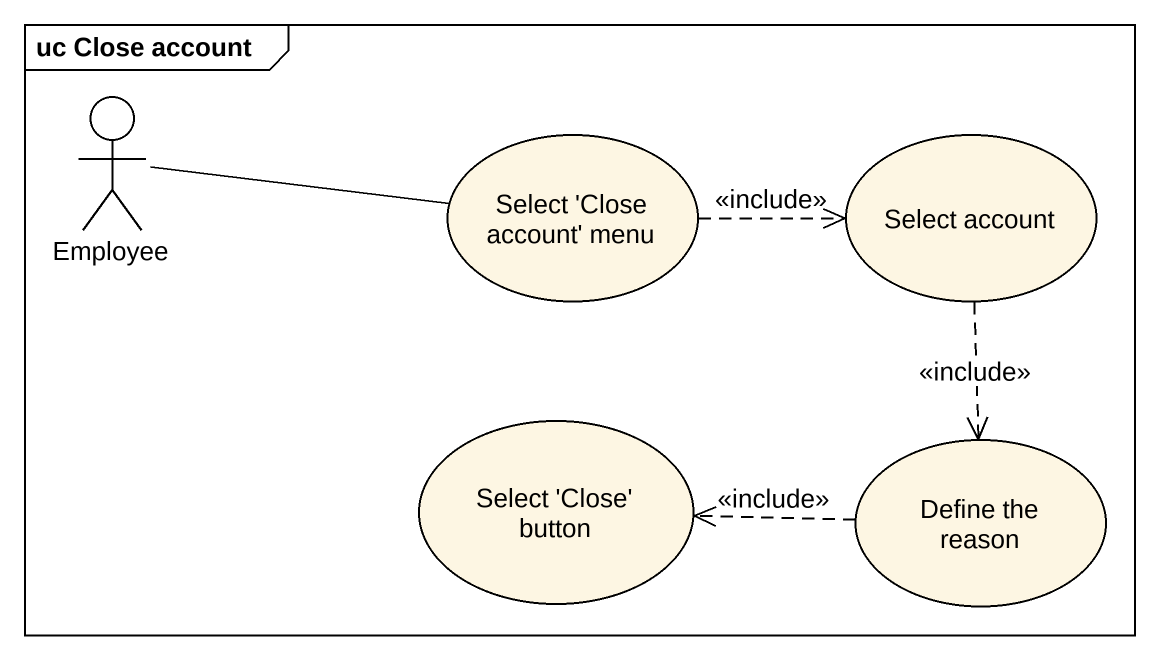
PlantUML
@startuml
mainframe uc Close account
actor Employee
usecase "Select 'Close account' menu" as Select_Close_account_menu
usecase "Select account" as Select_account
usecase "Select 'Close' button" as Select_Close_button
usecase "Define the reason" as Define_the_reason
Employee -right- Select_Close_account_menu
Select_Close_account_menu .right.> Select_account : <<include>>
Select_account ..> Define_the_reason : <<include>>
Define_the_reason .left.> Select_Close_button : <<include>>
@enduml
